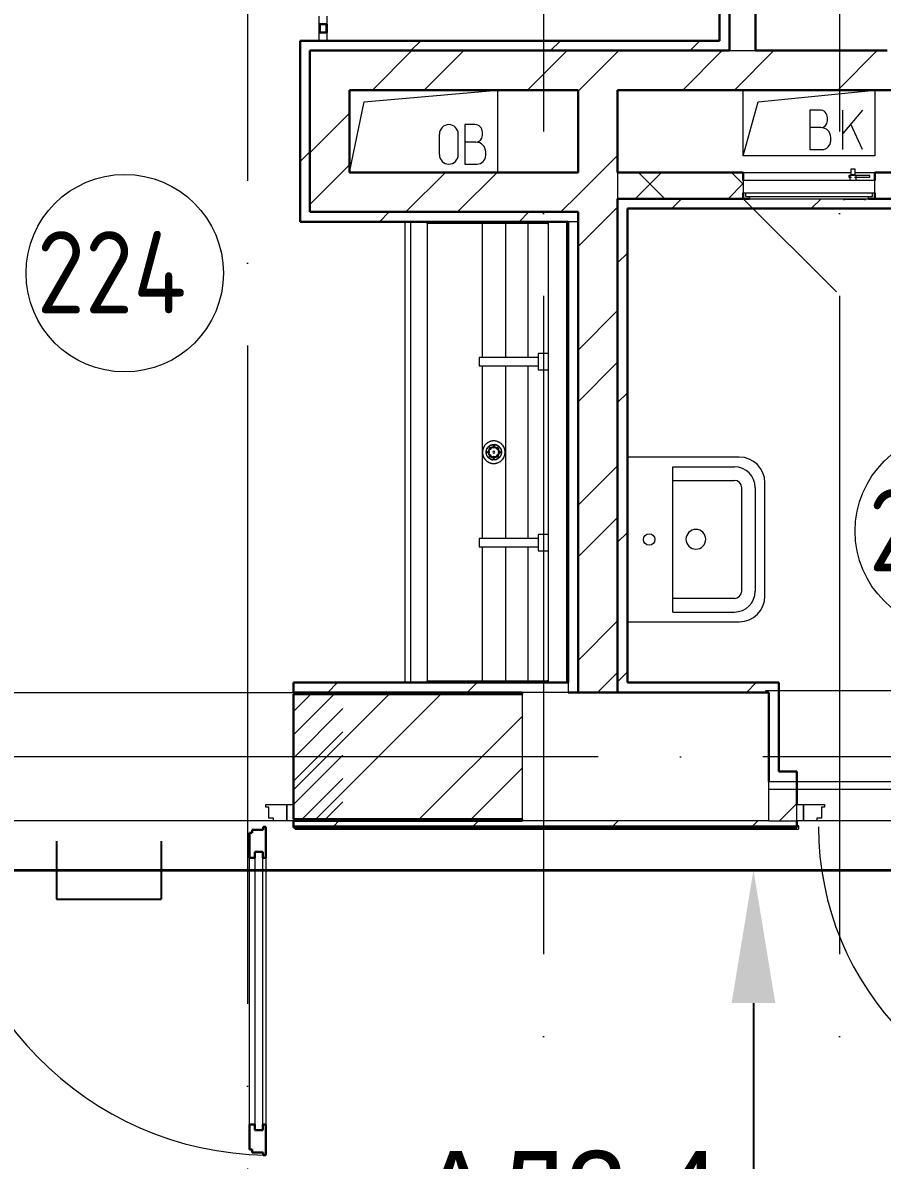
# Model space of a CAD drawing. Header units: millimetres. Extents: x -259793 to 503324, y -44556 to 93494.
# Drawn here: x 148803 to 151416, y -12862 to -9406 of the extents above; entities that cross this region are included whole.
import ezdxf
from ezdxf import colors
from ezdxf.entities.mleader import LeaderData, LeaderLine
from ezdxf.math import Vec2, Vec3

# ---------------------------------------------------------------- set-up
doc = ezdxf.new("R2010")
doc.units = ezdxf.units.MM
for name, pattern in [('ADSK_Линия сетки', [25, 20, -2.5, 0, -2.5]), ('ADSK_Сверху', [450, 300, -150]), ('ADSK_Штриховая_ш2 п1_5', [4.5, 3, -1.5])]:
    doc.linetypes.add(name, pattern=pattern)
doc.layers.add('PDF _06 ТВ кабель эфирный', color=5, linetype='Continuous')
for name, color, linetype, lineweight in [('RC-Выноски', 7, 'Continuous', 0), ('Витраж', 7, 'Continuous', 9), ('Двери', 252, 'Continuous', 9), ('Линии', 7, 'Continuous', 9), ('Марки помещений', 252, 'Continuous', 20), ('Обобщенные модели', 252, 'Continuous', 18), ('Оборудование', 8, 'Continuous', 18), ('Ограждение', 252, 'Continuous', 9), ('Оси', 252, 'Continuous', 9), ('Перекрытие', 252, 'Continuous', 18), ('Сантехника', 252, 'Continuous', 9), ('Стены внутренние', 7, 'Continuous', 18), ('Стены наружные', 7, 'Continuous', 18), ('Стены разрез', 7, 'Continuous', 30), ('Стены штриховка', 7, 'Continuous', 9)]:
    doc.layers.add(name, color=color, linetype=linetype, lineweight=lineweight)
doc.layers.add('Двери открывание', color=7, linetype='Continuous', lineweight=9, true_color=0xc0c0c0)
doc.styles.add('GOST Common_2', font='', dxfattribs={"width": 0.9, "height": 250})
doc.styles.add('Mipgost_5', font='', dxfattribs={"height": 250})
doc.styles.get('GOST Common_2').set_extended_font_data('GOST type B')
doc.styles.get('Mipgost_5').set_extended_font_data('Mipgost')

# ---------------------------------------------------------------- blocks, each defined once
blk = doc.blocks.new('2 этаж')
at = {"layer": 'Двери', "lineweight": 18, "true_color": 0x636466}
h = blk.add_hatch(dxfattribs=at)
h.set_pattern_fill('FP_2', color=251, angle=180, style=0, pattern_type=2)
h.set_pattern_definition([(225, (149176.006, -10039.253), (35.3553, -35.3553), [])])
h.paths.add_polyline_path([(149616, -10234.3), (149766, -10234.3), (149766, -9844.3), (149616, -9844.3), (149616, -10056.3)])
h.paths.add_polyline_path([(148486, -10234.3), (148486, -9844.3), (148336, -9844.3), (148336, -10234.3)])
at = {"color": 251, "lineweight": 18, "true_color": 0x636466}
for p, q in [((149830.6, -8050.1), (150236, -8014.3)), ((150236, -8014.3), (150236, -8264.3)), ((150983.5, -8214.3), (150983.5, -8014.3)), ((151028.1, -8050.1), (151383.5, -8014.3)), ((151383.5, -8014.3), (151383.5, -8214.3)), ((149786, -8264.3), (149830.6, -8050.1)), ((150983.5, -8214.3), (151028.1, -8050.1)), ((151215.8, -8074.7), (151185.8, -8074.7)), ((151185.8, -8074.7), (151185.8, -8194.7)), ((151345.8, -8074.7), (151285.8, -8146.2)), ((151285.8, -8194.7), (151285.8, -8074.7)), ((150167.2, -8119), (150137.2, -8119)), ((150137.2, -8119), (150137.2, -8239)), ((151239.1, -8108), (151239.1, -8098)), ((151345.8, -8194.7), (151309.8, -8117.6)), ((150059.6, -8210.3), (150059.6, -8147.7)), ((150117, -8210.3), (150117, -8147.7)), ((150190.5, -8152.3), (150190.5, -8142.3)), ((151219.1, -8128), (151185.8, -8128)), ((150170.5, -8172.3), (150137.2, -8172.3)), ((151249.1, -8168), (151249.1, -8158)), ((150200.5, -8212.3), (150200.5, -8202.3)), ((151383.5, -8214.3), (150983.5, -8214.3)), ((151185.8, -8194.7), (151222.5, -8194.7)), ((150137.2, -8239), (150173.8, -8239))]:
    blk.add_line(p, q, dxfattribs=at)
for centre, radius, start, end in [((151215.8, -8098), 23.3, 0, 90), ((150088.3, -8147.7), 28.7, 0, 180), ((150167.2, -8142.3), 23.3, 0, 90), ((151219.1, -8108), 20, 270, 0), ((150170.5, -8152.3), 20, 270, 0), ((151219.1, -8158), 30, 0, 90), ((150170.5, -8202.3), 30, 0, 90), ((151222.5, -8168), 26.7, 270, 0), ((150088.3, -8210.3), 28.7, 180, 0), ((150173.8, -8212.3), 26.7, 270, 0)]:
    blk.add_arc(centre, radius, start, end, dxfattribs=at)
at = {"layer": 'Витраж', "color": 251, "lineweight": 18, "true_color": 0x636466, "extrusion": (0, 0, -1)}
for p, q in [((149693.5, -7789.3), (149693.5, -7814.3)), ((149718.5, -7814.3), (149718.5, -7789.3)), ((149693.5, -7814.3), (149718.5, -7814.3))]:
    blk.add_line(p, q, dxfattribs=at)
at = {"layer": 'Витраж', "color": 251, "true_color": 0x636466}
for p, q in [((149693.5, -7814.3), (149693.5, -7839.3)), ((149718.5, -7814.3), (149718.5, -7839.3))]:
    blk.add_line(p, q, dxfattribs=at)
at = {"layer": 'Витраж', "color": 251, "lineweight": 18, "true_color": 0x636466}
for p, q in [((149718.5, -7839.3), (149693.5, -7839.3)), ((149693.5, -7839.3), (149693.5, -7864.3)), ((149718.5, -7864.3), (149718.5, -7839.3)), ((149693.5, -7864.3), (149718.5, -7864.3))]:
    blk.add_line(p, q, dxfattribs=at)
at = {"layer": 'Двери', "color": 251, "linetype": 'ADSK_Штриховая_ш2 п1_5', "true_color": 0x636466}
for p, q in [((149766, -9844.3), (149616, -9844.3)), ((149616, -9844.3), (149616, -10234.3)), ((149616, -10234.3), (149766, -10234.3))]:
    blk.add_line(p, q, dxfattribs=at)
at = {"layer": 'Двери', "color": 251, "true_color": 0x636466}
for p, q in [((149532, -10184.3), (149596, -10184.3)), ((149532, -10192.3), (149532, -10184.3)), ((149541, -10192.3), (149532, -10192.3)), ((149541, -10226.3), (149541, -10192.3)), ((149596, -10184.3), (149616, -10184.3)), ((149596, -10234.3), (149596, -10184.3)), ((149596, -10184.3), (149596, -10234.3)), ((149616, -10184.3), (149616, -10234.3)), ((151146, -10184.3), (151166, -10184.3)), ((151146, -10234.3), (151146, -10184.3)), ((151166, -10184.3), (151166, -10234.3)), ((151166, -10184.3), (151230, -10184.3)), ((151166, -10234.3), (151166, -10184.3)), ((151221, -10192.3), (151221, -10226.3)), ((151230, -10192.3), (151221, -10192.3)), ((151230, -10184.3), (151230, -10192.3)), ((149555, -10226.3), (149541, -10226.3)), ((149555, -10234.3), (149555, -10226.3)), ((151207, -10226.3), (151207, -10234.3)), ((151221, -10226.3), (151207, -10226.3)), ((149596, -10234.3), (149555, -10234.3)), ((149616, -10234.3), (149596, -10234.3)), ((151166, -10234.3), (151146, -10234.3)), ((151207, -10234.3), (151166, -10234.3)), ((149499, -10328.3), (149499, -11174.3)), ((149523, -10328.3), (149499, -10328.3)), ((149523, -11174.3), (149523, -10328.3)), ((149482, -11156.3), (149482, -10346.3)), ((149532, -10346.3), (149532, -11156.3)), ((149499, -11174.3), (149523, -11174.3))]:
    blk.add_line(p, q, dxfattribs=at)
at = {"layer": 'Двери', "color": 251, "lineweight": 30, "true_color": 0x636466}
for p, q in [((149490, -10270.3), (149490, -10261.3)), ((149490, -10261.3), (149524, -10261.3)), ((149524, -10252.3), (149532, -10252.3)), ((149524, -10261.3), (149524, -10252.3)), ((149532, -10252.3), (149532, -10346.3)), ((149482, -10270.3), (149490, -10270.3)), ((149482, -10346.3), (149482, -10270.3)), ((149499, -10346.3), (149499, -10328.3)), ((149499, -10328.3), (149523, -10328.3)), ((149523, -10328.3), (149523, -10346.3)), ((149482, -10346.3), (149499, -10346.3)), ((149523, -10346.3), (149532, -10346.3)), ((149482, -11232.3), (149482, -11156.3)), ((149482, -11156.3), (149499, -11156.3)), ((149499, -11156.3), (149499, -11174.3)), ((149523, -11156.3), (149532, -11156.3)), ((149523, -11174.3), (149523, -11156.3)), ((149532, -11156.3), (149532, -11250.3)), ((149499, -11174.3), (149523, -11174.3)), ((149490, -11232.3), (149482, -11232.3)), ((149490, -11241.3), (149490, -11232.3)), ((149524, -11241.3), (149490, -11241.3)), ((149524, -11250.3), (149524, -11241.3)), ((149532, -11250.3), (149524, -11250.3))]:
    blk.add_line(p, q, dxfattribs=at)
at = {"layer": 'Двери открывание', "color": 251, "true_color": 0x636466}
for centre, radius, end in [((149550, -10252.3), 998, 268.9666), ((152110, -10252.3), 898, 268.8515)]:
    blk.add_arc(centre, radius, 180, end, dxfattribs=at)
at = {"layer": 'Линии', "color": 251, "linetype": 'ADSK_Сверху', "ltscale": 100, "true_color": 0x636466}
for p, q in [((161881, -9839.3), (151051.1, -9839.3)), ((161881, -10139.3), (151061, -10139.3))]:
    blk.add_line(p, q, dxfattribs=at)
at = {"layer": 'Марки помещений', "color": 251, "true_color": 0x636466}
for centre in [(149103.1, -8570.4), (151623.4, -9354.1)]:
    blk.add_circle(centre, 300, dxfattribs=at)
at = {"layer": 'Обобщенные модели', "color": 251, "true_color": 0x636466}
for p, q in [((150971, -9129.2), (150631, -9129.2)), ((150769, -9158.7), (150956.2, -9158.7)), ((150769, -9599.8), (150769, -9158.7)), ((150769, -9200), (150956.2, -9200)), ((150978.4, -9222.2), (150978.4, -9536.3)), ((151019.7, -9222.2), (151019.7, -9536.3)), ((151049, -9379.2), (151049, -9207.2)), ((151049, -9551.3), (151049, -9379.2)), ((150956.2, -9558.5), (150769, -9558.5)), ((150769, -9599.8), (150956.2, -9599.8)), ((150631, -9629.3), (150971, -9629.3))]:
    blk.add_line(p, q, dxfattribs=at)
blk.add_circle((150697.3, -9379.3), 17.5, dxfattribs=at)
for centre, radius, start, end in [((150971, -9207.2), 78, 0, 90), ((150956.2, -9222.2), 63.6, 0, 90), ((150956.2, -9222.2), 22.3, 0, 90), ((150839.2, -9378.8), 30, 90, 270), ((150839.2, -9378.8), 30, 270, 90), ((150956.2, -9536.3), 63.6, 270, 0), ((150956.2, -9536.3), 22.3, 270, 0), ((150971, -9551.3), 78, 270, 0)]:
    blk.add_arc(centre, radius, start, end, dxfattribs=at)
at = {"layer": 'Оборудование', "color": 251, "true_color": 0x636466}
for p, q in [((151310.8, -8253.9), (151310.8, -8271.4)), ((151323.1, -8253.9), (151310.8, -8253.9)), ((151323.1, -8271.4), (151323.1, -8253.9)), ((150983.5, -8289.3), (150983.5, -8325.6)), ((151383.5, -8289.3), (150983.5, -8289.3)), ((151312.1, -8273.9), (151303.9, -8273.9)), ((151303.9, -8273.9), (151303.9, -8278.9)), ((151303.9, -8278.9), (151312.1, -8278.9)), ((151307.3, -8273.3), (151307.3, -8289.3)), ((151326.6, -8273.3), (151307.3, -8273.3)), ((151310.8, -8271.4), (151308.9, -8273.3)), ((151323.1, -8271.4), (151310.8, -8271.4)), ((151367.6, -8273.9), (151321.8, -8273.9)), ((151321.8, -8278.9), (151367.6, -8278.9)), ((151325, -8273.3), (151323.1, -8271.4)), ((151326.6, -8289.3), (151326.6, -8273.3)), ((151367.6, -8278.9), (151367.6, -8273.9)), ((151383.5, -8325.6), (151383.5, -8289.3)), ((150984.4, -8326.6), (151382.6, -8326.6)), ((150990.5, -8326.6), (150990.5, -8336.3)), ((151376.5, -8336.3), (151376.5, -8326.6)), ((150983.5, -8344.3), (151266.3, -8627.1)), ((150991.4, -8337.3), (151375.5, -8337.3)), ((151002.5, -8338.8), (151002.5, -8344.3)), ((151002.5, -8344.3), (151364.5, -8344.3)), ((151287, -8344.3), (151287, -8346.3)), ((151287, -8346.3), (151291, -8346.3)), ((151351.5, -8346.3), (151291, -8346.3)), ((151351.5, -8346.3), (151355.5, -8346.3)), ((151355.5, -8346.3), (151355.5, -8344.3)), ((151364.5, -8344.3), (151364.5, -8338.8))]:
    blk.add_line(p, q, dxfattribs=at)
for points, knots in [([(150983.5, -8325.6), (150983.5, -8325.7), (150983.5, -8325.9), (150983.6, -8326.1), (150983.7, -8326.3), (150983.9, -8326.4), (150984, -8326.5), (150984.2, -8326.5), (150984.3, -8326.6), (150984.4, -8326.6)], [-1, -1, -1, -1, -0.833333, -0.666667, -0.5, -0.333333, -0.25, -0.166667, 0, 0, 0, 0]), ([(151382.6, -8326.6), (151382.6, -8326.6), (151382.8, -8326.5), (151382.9, -8326.5), (151383.1, -8326.4), (151383.2, -8326.3), (151383.4, -8326.1), (151383.5, -8325.9), (151383.5, -8325.7), (151383.5, -8325.6)], [0, 0, 0, 0, 0.166667, 0.25, 0.333333, 0.5, 0.666667, 0.833333, 1, 1, 1, 1]), ([(150990.5, -8336.3), (150990.5, -8336.4), (150990.5, -8336.5), (150990.6, -8336.8), (150990.7, -8336.9), (150990.8, -8337), (150990.9, -8337.1), (150991.1, -8337.2), (150991.2, -8337.2), (150991.3, -8337.3), (150991.4, -8337.3)], [-1, -1, -1, -1, -0.833333, -0.666667, -0.541667, -0.416667, -0.333333, -0.25, -0.166667, 0, 0, 0, 0]), ([(151000.9, -8337.3), (151001.1, -8337.3), (151001.3, -8337.3), (151001.5, -8337.4), (151001.7, -8337.5), (151001.9, -8337.6), (151002, -8337.7), (151002.2, -8337.9), (151002.3, -8338), (151002.4, -8338.2), (151002.4, -8338.5), (151002.5, -8338.7), (151002.5, -8338.8)], [-1, -1, -1, -1, -0.833333, -0.75, -0.666667, -0.583333, -0.5, -0.416667, -0.333333, -0.25, -0.166667, 0, 0, 0, 0]), ([(151364.5, -8338.8), (151364.5, -8338.7), (151364.5, -8338.5), (151364.6, -8338.2), (151364.7, -8338), (151364.8, -8337.9), (151364.9, -8337.7), (151365.1, -8337.6), (151365.2, -8337.5), (151365.4, -8337.4), (151365.7, -8337.3), (151365.9, -8337.3), (151366, -8337.3)], [0, 0, 0, 0, 0.166667, 0.25, 0.333333, 0.416667, 0.5, 0.583333, 0.666667, 0.75, 0.833333, 1, 1, 1, 1]), ([(151375.5, -8337.3), (151375.6, -8337.3), (151375.7, -8337.2), (151375.9, -8337.2), (151376, -8337.1), (151376.1, -8337), (151376.2, -8336.9), (151376.4, -8336.8), (151376.5, -8336.5), (151376.5, -8336.4), (151376.5, -8336.3)], [0, 0, 0, 0, 0.166667, 0.25, 0.333333, 0.416667, 0.541667, 0.666667, 0.833333, 1, 1, 1, 1])]:
    blk.add_open_spline(points, degree=3, knots=knots, dxfattribs=at)
at = {"layer": 'Ограждение', "color": 251, "true_color": 0x636466}
for p, q in [((149621, -10259.3), (149621, -10254.2)), ((149621, -10259.3), (151151, -10259.3)), ((151151, -10249.3), (151146, -10249.3)), ((151151, -10249.3), (151151, -10259.3))]:
    blk.add_line(p, q, dxfattribs=at)
at = {"layer": 'Оси', "color": 251, "linetype": 'ADSK_Линия сетки', "ltscale": 100, "true_color": 0x636466}
for p, q in [((149476, 33711.4), (149476, -32265.4)), ((150376, -1139.3), (150376, -30995.4)), ((151276, -1139.3), (151276, -30995.4)), ((170543.3, -10039.3), (93565.9, -10039.3))]:
    blk.add_line(p, q, dxfattribs=at)
at = {"layer": 'Перекрытие', "color": 251, "ltscale": 100, "true_color": 0x636466}
for p, q in [((150236, -8014.3), (150236, -8264.3)), ((150983.5, -8214.3), (150983.5, -8014.3)), ((151383.5, -8014.3), (151383.5, -8214.3)), ((151383.5, -8214.3), (150983.5, -8214.3)), ((151146, -10114.3), (152176, -10114.3))]:
    blk.add_line(p, q, dxfattribs=at)
at = {"layer": 'Сантехника', "color": 251, "true_color": 0x636466}
for p, q in [((149955, -8414.3), (149955, -9814.3)), ((149972, -8414.3), (149972, -9814.3)), ((150022, -8419.3), (150022, -8414.3)), ((150022, -8419.3), (150022, -9809.3)), ((150379.1, -8419.3), (150022, -8419.3)), ((150189.9, -8419.3), (150189.9, -8826.8)), ((150260.6, -8419.3), (150260.6, -8826.8)), ((150328.6, -8419.3), (150328.6, -8826.8)), ((150379.1, -8414.3), (150379.1, -8419.3)), ((150387.6, -8419.3), (150379.1, -8419.3)), ((150387.6, -8419.3), (150390, -8419.3)), ((150390, -8414.3), (150390, -8419.3)), ((150390, -8419.3), (150390, -8414.3)), ((150390, -8419.3), (150390, -9809.3)), ((150446, -8414.3), (150446, -9814.3)), ((150360, -8826.8), (150180, -8826.8)), ((150180, -8826.8), (150180, -8851.8)), ((150390, -8814.3), (150360, -8814.3)), ((150360, -8814.3), (150360, -8864.3)), ((150180, -8851.8), (150360, -8851.8)), ((150189.9, -8851.8), (150189.9, -9376.8)), ((150260.6, -8851.8), (150260.6, -9376.8)), ((150328.6, -8851.7), (150328.6, -9376.8)), ((150360, -8864.3), (150390, -8864.3)), ((150390, -9364.3), (150360, -9364.3)), ((150360, -9364.3), (150360, -9414.3)), ((150360, -9376.8), (150180, -9376.8)), ((150180, -9376.8), (150180, -9401.8)), ((150180, -9401.8), (150360, -9401.8)), ((150189.9, -9401.8), (150189.9, -9809.3)), ((150260.6, -9401.8), (150260.6, -9809.3)), ((150328.6, -9401.7), (150328.6, -9809.3)), ((150360, -9414.3), (150390, -9414.3)), ((150022, -9814.3), (150022, -9809.3)), ((150022, -9809.3), (150379.1, -9809.3)), ((150379.1, -9809.3), (150387.6, -9809.3)), ((150379.1, -9809.3), (150379.1, -9814.3)), ((150390, -9809.3), (150387.6, -9809.3)), ((150390, -9809.3), (150390, -9814.3)), ((150390, -9814.3), (150390, -9809.3))]:
    blk.add_line(p, q, dxfattribs=at)
at = {"layer": 'Сантехника', "color": 251, "true_color": 0x636466, "flags": 128}
for points in [[(150259.3, -9114.3), (150259.3, -9112.9), (150259.2, -9111.5), (150259.1, -9110.1), (150258.9, -9108.8), (150258.6, -9107.4), (150258.3, -9106.1), (150258, -9104.8), (150257.6, -9103.5), (150257.1, -9102.2), (150256.6, -9100.9), (150256, -9099.6), (150255.4, -9098.4), (150254.8, -9097.2), (150254.1, -9096), (150253.3, -9094.9), (150252.5, -9093.8), (150251.7, -9092.7), (150250.8, -9091.6), (150249.9, -9090.6), (150248.9, -9089.6), (150247.9, -9088.7), (150246.9, -9087.8), (150245.8, -9087), (150244.7, -9086.2), (150243.5, -9085.4), (150242.4, -9084.7), (150241.2, -9084), (150239.9, -9083.4), (150238.7, -9082.8), (150237.4, -9082.3), (150236.1, -9081.8), (150234.8, -9081.4), (150233.5, -9081), (150232.2, -9080.7), (150230.8, -9080.5), (150229.5, -9080.2), (150228.1, -9080.1), (150226.7, -9080), (150225.4, -9080), (150224, -9080), (150222.6, -9080), (150221.3, -9080.2), (150219.9, -9080.3), (150218.6, -9080.6), (150217.2, -9080.9), (150215.9, -9081.2), (150214.6, -9081.6), (150213.3, -9082), (150212, -9082.5), (150210.7, -9083.1), (150209.5, -9083.7), (150208.3, -9084.3), (150207.1, -9085), (150205.9, -9085.7), (150204.8, -9086.5), (150203.7, -9087.4), (150202.7, -9088.2), (150201.6, -9089.1), (150200.7, -9090.1), (150199.7, -9091.1), (150198.8, -9092.1), (150197.9, -9093.2), (150197.1, -9094.3), (150196.3, -9095.4), (150195.6, -9096.6), (150194.9, -9097.8), (150194.3, -9099), (150193.7, -9100.2), (150193.2, -9101.5), (150192.7, -9102.8), (150192.3, -9104.1), (150191.9, -9105.4), (150191.5, -9106.7), (150191.3, -9108.1), (150191, -9109.4), (150190.9, -9110.8), (150190.8, -9112.1), (150190.7, -9113.5), (150190.7, -9114.3)], [(150190.7, -9114.3), (150190.7, -9115.6), (150190.8, -9117), (150191, -9118.4), (150191.1, -9119.7), (150191.4, -9121.1), (150191.7, -9122.4), (150192, -9123.7), (150192.4, -9125), (150192.9, -9126.3), (150193.4, -9127.6), (150194, -9128.9), (150194.6, -9130.1), (150195.2, -9131.3), (150195.9, -9132.5), (150196.7, -9133.6), (150197.5, -9134.7), (150198.3, -9135.8), (150199.2, -9136.9), (150200.1, -9137.9), (150201.1, -9138.9), (150202.1, -9139.8), (150203.2, -9140.7), (150204.2, -9141.5), (150205.3, -9142.4), (150206.5, -9143.1), (150207.6, -9143.8), (150208.8, -9144.5), (150210.1, -9145.1), (150211.3, -9145.7), (150212.6, -9146.2), (150213.9, -9146.7), (150215.2, -9147.1), (150216.5, -9147.5), (150217.8, -9147.8), (150219.2, -9148.1), (150220.5, -9148.3), (150221.9, -9148.4), (150223.3, -9148.5), (150224.6, -9148.6), (150226, -9148.5), (150227.4, -9148.5), (150228.7, -9148.3), (150230.1, -9148.2), (150231.5, -9147.9), (150232.8, -9147.7), (150234.1, -9147.3), (150235.4, -9146.9), (150236.7, -9146.5), (150238, -9146), (150239.3, -9145.4), (150240.5, -9144.8), (150241.7, -9144.2), (150242.9, -9143.5), (150244.1, -9142.8), (150245.2, -9142), (150246.3, -9141.2), (150247.3, -9140.3), (150248.4, -9139.4), (150249.4, -9138.4), (150250.3, -9137.4), (150251.2, -9136.4), (150252.1, -9135.3), (150252.9, -9134.2), (150253.7, -9133.1), (150254.4, -9131.9), (150255.1, -9130.7), (150255.7, -9129.5), (150256.3, -9128.3), (150256.8, -9127), (150257.3, -9125.7), (150257.8, -9124.4), (150258.1, -9123.1), (150258.5, -9121.8), (150258.7, -9120.4), (150259, -9119.1), (150259.1, -9117.7), (150259.2, -9116.4), (150259.3, -9115), (150259.3, -9114.3)], [(150201.7, -9114.3), (150201.7, -9113.3), (150201.8, -9112.4), (150201.9, -9111.5), (150202, -9110.5), (150202.2, -9109.6), (150202.4, -9108.7), (150202.6, -9107.8), (150202.9, -9106.9), (150203.2, -9106), (150203.5, -9105.2), (150203.9, -9104.3), (150204.3, -9103.5), (150204.8, -9102.7), (150205.3, -9101.9), (150205.8, -9101.1), (150206.3, -9100.3), (150206.9, -9099.6), (150207.5, -9098.9), (150208.1, -9098.2), (150208.8, -9097.5), (150209.5, -9096.9), (150210.2, -9096.3), (150210.9, -9095.7), (150211.6, -9095.2), (150212.4, -9094.6), (150213.2, -9094.2), (150214, -9093.7), (150214.9, -9093.3), (150215.7, -9092.9), (150216.6, -9092.5), (150217.4, -9092.2), (150218.3, -9091.9), (150219.2, -9091.7), (150220.1, -9091.5), (150221, -9091.3), (150222, -9091.2), (150222.9, -9091), (150223.8, -9091), (150224.8, -9091), (150225.7, -9091), (150226.6, -9091), (150227.5, -9091.1), (150228.5, -9091.2), (150229.4, -9091.4), (150230.3, -9091.6), (150231.2, -9091.8), (150232.1, -9092.1), (150233, -9092.4), (150233.8, -9092.7), (150234.7, -9093.1), (150235.5, -9093.5), (150236.4, -9093.9), (150237.2, -9094.4), (150238, -9094.9), (150238.7, -9095.4), (150239.5, -9096), (150240.2, -9096.6), (150240.9, -9097.2), (150241.5, -9097.8), (150242.2, -9098.5), (150242.8, -9099.2), (150243.4, -9099.9), (150243.9, -9100.7), (150244.5, -9101.5), (150245, -9102.2), (150245.4, -9103.1), (150245.9, -9103.9), (150246.3, -9104.7), (150246.6, -9105.6), (150247, -9106.4), (150247.3, -9107.3), (150247.5, -9108.2), (150247.7, -9109.1), (150247.9, -9110), (150248.1, -9111), (150248.2, -9111.9), (150248.3, -9112.8), (150248.3, -9113.8), (150248.3, -9114.3)], [(150202.1, -9110), (150201.9, -9111), (150201.8, -9111.9), (150201.8, -9112.8), (150201.7, -9113.8), (150201.7, -9114.3)], [(150201.7, -9114.3), (150201.7, -9115.2), (150201.8, -9116.1), (150201.9, -9117), (150202, -9118)], [(150248.3, -9114.3), (150248.3, -9115.2), (150248.2, -9116.1), (150248.1, -9117), (150248, -9118), (150247.8, -9118.9), (150247.6, -9119.8), (150247.4, -9120.7), (150247.1, -9121.6), (150246.8, -9122.5), (150246.5, -9123.3), (150246.1, -9124.2), (150245.7, -9125), (150245.2, -9125.8), (150244.7, -9126.6), (150244.2, -9127.4), (150243.7, -9128.2), (150243.1, -9128.9), (150242.5, -9129.6), (150241.9, -9130.3), (150241.2, -9131), (150240.6, -9131.6), (150239.9, -9132.2), (150239.1, -9132.8), (150238.4, -9133.3), (150237.6, -9133.9), (150236.8, -9134.3), (150236, -9134.8), (150235.2, -9135.2), (150234.3, -9135.6), (150233.4, -9136), (150232.6, -9136.3), (150231.7, -9136.6), (150230.8, -9136.8), (150229.9, -9137), (150229, -9137.2), (150228, -9137.4), (150227.1, -9137.5), (150226.2, -9137.5), (150225.3, -9137.6), (150224.3, -9137.5), (150223.4, -9137.5), (150222.5, -9137.4), (150221.5, -9137.3), (150220.6, -9137.1), (150219.7, -9136.9), (150218.8, -9136.7), (150217.9, -9136.4), (150217, -9136.1), (150216.2, -9135.8), (150215.3, -9135.4), (150214.5, -9135), (150213.6, -9134.6), (150212.8, -9134.1), (150212.1, -9133.6), (150211.3, -9133.1), (150210.6, -9132.5), (150209.8, -9131.9), (150209.1, -9131.3), (150208.5, -9130.7), (150207.8, -9130), (150207.2, -9129.3), (150206.6, -9128.6), (150206.1, -9127.8), (150205.5, -9127.1), (150205, -9126.3), (150204.6, -9125.5), (150204.1, -9124.6), (150203.7, -9123.8), (150203.4, -9122.9), (150203.1, -9122.1), (150202.8, -9121.2), (150202.5, -9120.3), (150202.3, -9119.4), (150202.1, -9118.5), (150201.9, -9117.5), (150201.8, -9116.6), (150201.8, -9115.7), (150201.7, -9114.8), (150201.7, -9114.3)], [(150202, -9114.3), (150202, -9113.3), (150202, -9112.4), (150202.1, -9111.5), (150202.3, -9110.6), (150202.4, -9109.7), (150202.6, -9108.8)], [(150202.5, -9119.3), (150202.3, -9118.4), (150202.2, -9117.5), (150202.1, -9116.6), (150202, -9115.7), (150202, -9114.8), (150202, -9114.3)], [(150204.6, -9103.6), (150205, -9102.8), (150205.5, -9102), (150206, -9101.2), (150206.5, -9100.5), (150207.1, -9099.8), (150207.7, -9099.1), (150208.3, -9098.4), (150209, -9097.7), (150209.6, -9097.1), (150210.3, -9096.5), (150211, -9095.9)], [(150208.5, -9097.8), (150207.8, -9098.5), (150207.2, -9099.2), (150206.6, -9099.9), (150206.1, -9100.7), (150205.5, -9101.5), (150205, -9102.2), (150204.6, -9103.1)], [(150208.8, -9114.3), (150208.8, -9113.6), (150208.9, -9113), (150208.9, -9112.3), (150209, -9111.7), (150209.1, -9111), (150209.3, -9110.4), (150209.4, -9109.8), (150209.6, -9109.2), (150209.8, -9108.5), (150210.1, -9107.9), (150210.3, -9107.4), (150210.6, -9106.8), (150210.9, -9106.2), (150211.3, -9105.6), (150211.6, -9105.1), (150212, -9104.6), (150212.4, -9104.1), (150212.8, -9103.6), (150213.3, -9103.1), (150213.7, -9102.6), (150214.2, -9102.2), (150214.7, -9101.8), (150215.2, -9101.4), (150215.7, -9101), (150216.3, -9100.6)], [(150216, -9127.7), (150215.5, -9127.4), (150215, -9127), (150214.5, -9126.5), (150214, -9126.1), (150213.5, -9125.7), (150213.1, -9125.2), (150212.6, -9124.7), (150212.2, -9124.2), (150211.8, -9123.7), (150211.5, -9123.2), (150211.1, -9122.6), (150210.8, -9122), (150210.5, -9121.5), (150210.2, -9120.9), (150210, -9120.3), (150209.7, -9119.7), (150209.5, -9119.1), (150209.4, -9118.4), (150209.2, -9117.8), (150209.1, -9117.2), (150209, -9116.5), (150208.9, -9115.9), (150208.8, -9115.3), (150208.8, -9114.6), (150208.8, -9114.3)], [(150211.8, -9095.4), (150212.6, -9094.9), (150213.3, -9094.4), (150214.1, -9093.9), (150215, -9093.5), (150215.8, -9093.1), (150216.7, -9092.8), (150217.5, -9092.5)], [(150216.9, -9092.4), (150216.2, -9092.7), (150215.3, -9093.1), (150214.5, -9093.5)], [(150221.1, -9091.6), (150222, -9091.4), (150222.9, -9091.3), (150223.8, -9091.2), (150224.8, -9091.2), (150225.7, -9091.2), (150226.6, -9091.3), (150227.5, -9091.4), (150228.4, -9091.5), (150229.3, -9091.6), (150230.2, -9091.8), (150231.1, -9092), (150232, -9092.3), (150232.9, -9092.6), (150233.7, -9092.9), (150234.6, -9093.3), (150235.4, -9093.7), (150236.2, -9094.1), (150237, -9094.6), (150237.8, -9095.1), (150238.6, -9095.6)], [(150221.6, -9098.4), (150222.3, -9098.3), (150222.9, -9098.2), (150223.5, -9098.1), (150224.2, -9098.1), (150224.8, -9098.1), (150225.5, -9098.1), (150226.1, -9098.1), (150226.8, -9098.1), (150227.4, -9098.2), (150228.1, -9098.3)], [(150236, -9093.7), (150235.2, -9093.3), (150234.3, -9092.9), (150233.4, -9092.5), (150232.6, -9092.2), (150231.7, -9091.9), (150230.8, -9091.7), (150229.9, -9091.5), (150229, -9091.3), (150228, -9091.2)], [(150241.2, -9114.3), (150241.2, -9114.9), (150241.2, -9115.5), (150241.1, -9116.2), (150241, -9116.8), (150240.9, -9117.5), (150240.7, -9118.1), (150240.6, -9118.7), (150240.4, -9119.3), (150240.2, -9120), (150239.9, -9120.6), (150239.7, -9121.2), (150239.4, -9121.7), (150239.1, -9122.3), (150238.7, -9122.9), (150238.4, -9123.4), (150238, -9123.9), (150237.6, -9124.4), (150237.2, -9124.9), (150236.7, -9125.4), (150236.3, -9125.9), (150235.8, -9126.3), (150235.3, -9126.7), (150234.8, -9127.1), (150234.3, -9127.5), (150233.8, -9127.9)], [(150234, -9100.8), (150234.5, -9101.2), (150235.1, -9101.5), (150235.6, -9102), (150236, -9102.4), (150236.5, -9102.8), (150237, -9103.3), (150237.4, -9103.8), (150237.8, -9104.3), (150238.2, -9104.8), (150238.5, -9105.4), (150238.9, -9105.9), (150239.2, -9106.5), (150239.5, -9107), (150239.8, -9107.6), (150240, -9108.2), (150240.3, -9108.8), (150240.5, -9109.4), (150240.7, -9110.1), (150240.8, -9110.7), (150240.9, -9111.3), (150241, -9112), (150241.1, -9112.6), (150241.2, -9113.3), (150241.2, -9113.9), (150241.2, -9114.3)], [(150238.6, -9095.7), (150239.3, -9096.2), (150240, -9096.8), (150240.7, -9097.4), (150241.4, -9098), (150242, -9098.7), (150242.6, -9099.4), (150243.2, -9100.1), (150243.7, -9100.8), (150244.3, -9101.6), (150244.7, -9102.4), (150245.2, -9103.2)], [(150245.2, -9102.7), (150244.7, -9101.9), (150244.2, -9101.1), (150243.7, -9100.3), (150243.1, -9099.6), (150242.5, -9098.9), (150241.9, -9098.2), (150241.2, -9097.5)], [(150248, -9114.3), (150248, -9115.2), (150248, -9116.1), (150247.9, -9117), (150247.7, -9117.9), (150247.6, -9118.8), (150247.4, -9119.7)], [(150247.5, -9109.2), (150247.7, -9110.1), (150247.8, -9111), (150247.9, -9111.9), (150248, -9112.8), (150248, -9113.8), (150248, -9114.3)], [(150247.9, -9118.5), (150248.1, -9117.5), (150248.2, -9116.6), (150248.3, -9115.7), (150248.3, -9114.8), (150248.3, -9114.3)], [(150248.3, -9114.3), (150248.3, -9113.3), (150248.2, -9112.4), (150248.1, -9111.5), (150248, -9110.5)], [(150238.2, -9133.1), (150237.5, -9133.6), (150236.7, -9134.1), (150235.9, -9134.6), (150235, -9135), (150234.2, -9135.4), (150233.4, -9135.7), (150232.5, -9136), (150231.6, -9136.3), (150230.7, -9136.6), (150229.8, -9136.8), (150228.9, -9137), (150228, -9137.1), (150227.1, -9137.2), (150226.2, -9137.3), (150225.3, -9137.3), (150224.3, -9137.3), (150223.4, -9137.2), (150222.5, -9137.2), (150221.6, -9137), (150220.7, -9136.9), (150219.8, -9136.7), (150218.9, -9136.5), (150218, -9136.2), (150217.1, -9135.9), (150216.3, -9135.6), (150215.4, -9135.2), (150214.6, -9134.8), (150213.8, -9134.4), (150213, -9133.9), (150212.2, -9133.4), (150211.4, -9132.9), (150210.7, -9132.3), (150210, -9131.7), (150209.3, -9131.1), (150208.7, -9130.5), (150208, -9129.8), (150207.4, -9129.1), (150206.8, -9128.4), (150206.3, -9127.7), (150205.8, -9126.9), (150205.3, -9126.1), (150204.8, -9125.3)], [(150204.8, -9125.8), (150205.3, -9126.6), (150205.8, -9127.4), (150206.3, -9128.2), (150206.9, -9128.9), (150207.5, -9129.6), (150208.1, -9130.3), (150208.8, -9131)], [(150214, -9134.8), (150214.9, -9135.2), (150215.7, -9135.6), (150216.6, -9136), (150217.4, -9136.3), (150218.3, -9136.6), (150219.2, -9136.8), (150220.1, -9137), (150221, -9137.2), (150222, -9137.4)], [(150228.4, -9130.1), (150227.8, -9130.2), (150227.1, -9130.3), (150226.5, -9130.4), (150225.8, -9130.4), (150225.2, -9130.5), (150224.5, -9130.4), (150223.9, -9130.4), (150223.2, -9130.4), (150222.6, -9130.3), (150222, -9130.2)], [(150228.5, -9137.3), (150229.4, -9137.1), (150230.3, -9136.9), (150231.2, -9136.7), (150232.1, -9136.4), (150233, -9136.1), (150233.8, -9135.8), (150234.7, -9135.4), (150235.5, -9135)], [(150245.4, -9124.9), (150245, -9125.7), (150244.5, -9126.5), (150244, -9127.3), (150243.5, -9128), (150242.9, -9128.7), (150242.3, -9129.4), (150241.7, -9130.1), (150241.1, -9130.8), (150240.4, -9131.4), (150239.7, -9132), (150239, -9132.6)], [(150241.5, -9130.7), (150242.2, -9130), (150242.8, -9129.3), (150243.4, -9128.6), (150243.9, -9127.8), (150244.5, -9127.1), (150245, -9126.3), (150245.4, -9125.5)]]:
    blk.add_lwpolyline(points, dxfattribs=at)
at = {"layer": 'Сантехника', "color": 251, "true_color": 0x636466}
for centre, radius, start, end in [((150225, -9114.3), 34.3, 112.2071, 128.5595), ((150225, -9114.3), 34.3, 81.2405, 94.5295), ((150225, -9114.3), 34.3, 75.5624, 79.0767), ((150225, -9114.3), 34.3, 56.5875, 72.8932), ((150225, -9114.3), 34.3, 170.2639, 180), ((150225, -9114.3), 34.3, 180, 184.4583), ((150225, -9114.3), 34.3, 186.4389, 190.0463), ((150225, -9114.3), 34.3, 145.0376, 161.2102), ((150225, -9114.3), 34.3, 133.5244, 136.5478), ((150225, -9114.3), 23, 144, 154.1058), ((150208.8, -9114.3), 3, 90, 180), ((150208.8, -9114.3), 3, 150, 180), ((150208.8, -9114.3), 3, 180, 210), ((150208.8, -9114.3), 3, 180, 270), ((150208.8, -9114.3), 3, 90, 105), ((150208.8, -9114.3), 3, 255, 270), ((150225, -9114.3), 16.2, 158.4339, 180), ((150208.8, -9114.3), 3, 30, 90), ((150208.8, -9114.3), 3, 0, 90), ((150208.8, -9114.3), 3, 270, 0), ((150208.8, -9114.3), 3, 270, 330), ((150225, -9114.3), 15.9, 0, 180), ((150225, -9114.3), 15.9, 180, 0), ((150213.6, -9102.8), 3, 45, 225), ((150213.6, -9102.8), 3, 135, 195), ((150225, -9114.3), 18.1, 136.1528, 141.4432), ((150225, -9114.3), 14.1, 173.2684, 180), ((150225, -9114.3), 14.1, 180, 186.7316), ((150213.6, -9102.8), 3, 210, 225), ((150213.6, -9102.8), 3, 225, 45), ((150213.6, -9102.8), 3, 225, 285), ((150213.6, -9125.7), 3, 75, 135), ((150213.6, -9125.7), 3, 315, 135), ((150213.6, -9102.8), 3, 90, 120), ((150225, -9114.3), 16.2, 120, 140.552), ((150225, -9114.3), 14.1, 136.2949, 141.7649), ((150225, -9114.3), 14.1, 218.2351, 223.9052), ((150225, -9114.3), 14.1, 127.179, 137.7972), ((150225, -9114.3), 14.1, 126.3903, 135), ((150225, -9114.3), 13.9, 45, 135), ((150225, -9114.3), 13.9, 45, 135), ((150213.6, -9102.8), 3, 330, 45), ((150225, -9114.3), 16.2, 110.5449, 119.8805), ((150225, -9114.3), 14.1, 113.7949, 123.75), ((150225, -9114.3), 14.1, 102.5449, 112.5), ((150225, -9114.3), 16.2, 39.3943, 101.028), ((150225, -9098.1), 3, 0, 180), ((150225, -9098.1), 3, 0, 180), ((150225, -9098.1), 3, 180, 255), ((150225, -9098.1), 3, 180, 0), ((150225, -9114.3), 3, 0, 180), ((150225, -9114.3), 3, 180, 0), ((150225, -9114.3), 14.1, 91.2949, 101.25), ((150225, -9114.3), 18.1, 83.5568, 96.4432), ((150225, -9114.3), 14.1, 80.5238, 95.3542), ((150225, -9114.3), 14.1, 80.0449, 90), ((150225, -9098.1), 3, 285, 0), ((150225, -9114.3), 14.1, 68.7949, 77.4342), ((150225, -9114.3), 14.1, 57.5449, 67.5), ((150225, -9114.3), 16.2, 290.5449, 335.2568), ((150225, -9114.3), 14.1, 46.2949, 56.25), ((150236.5, -9102.8), 3, 135, 210), ((150236.5, -9102.8), 3, 135, 315), ((150225, -9114.3), 14.1, 41.7766, 52.7822), ((150236.5, -9125.7), 3, 45, 225), ((150236.5, -9102.8), 3, 315, 135), ((150225, -9114.3), 14.1, 38.2351, 45), ((150225, -9114.3), 14.1, 316.2949, 321.7649), ((150236.5, -9102.8), 3, 255, 315), ((150236.5, -9125.7), 3, 45, 105), ((150236.5, -9102.8), 3, 60, 90), ((150241.2, -9114.3), 3, 90, 180), ((150241.2, -9114.3), 3, 180, 270), ((150236.5, -9102.8), 3, 345, 45), ((150236.5, -9102.8), 3, 315, 330), ((150241.2, -9114.3), 3, 90, 148.9031), ((150241.2, -9114.3), 3, 211.0969, 270), ((150225, -9114.3), 13.9, 0, 2.9889), ((150225, -9114.3), 13.9, 0, 2.9889), ((150225, -9114.3), 13.9, 357.0111, 0), ((150225, -9114.3), 13.9, 357.0111, 0), ((150225, -9114.3), 14.1, 0, 5.1622), ((150225, -9114.3), 14.1, 354.8378, 0), ((150225, -9114.3), 16.2, 338.4339, 0), ((150241.2, -9114.3), 3, 75, 90), ((150241.2, -9114.3), 3, 0, 90), ((150241.2, -9114.3), 3, 270, 0), ((150241.2, -9114.3), 3, 270, 285), ((150225, -9114.3), 23, 25.3123, 36), ((150241.2, -9114.3), 3, 0, 30), ((150241.2, -9114.3), 3, 330, 0), ((150225, -9114.3), 34.3, 20.4173, 38.2302), ((150225, -9114.3), 34.3, 344.3157, 347.198), ((150225, -9114.3), 34.3, 6.4389, 10.0463), ((150225, -9114.3), 34.3, 350.2639, 0), ((150225, -9114.3), 34.3, 0, 4.4583), ((150225, -9114.3), 34.3, 200.4173, 218.2302), ((150225, -9114.3), 23, 205.8809, 216), ((150225, -9114.3), 34.3, 236.5875, 252.8932), ((150213.6, -9125.7), 3, 135, 315), ((150213.6, -9125.7), 3, 165, 225), ((150213.6, -9125.7), 3, 135, 150), ((150213.6, -9125.7), 3, 240, 270), ((150225, -9114.3), 16.2, 219.3943, 240), ((150225, -9114.3), 13.9, 224.5478, 315.4522), ((150225, -9114.3), 14.1, 225.4361, 232.821), ((150225, -9114.3), 13.9, 225, 315), ((150225, -9114.3), 14.1, 226.2949, 233.6097), ((150213.6, -9125.7), 3, 315, 30), ((150225, -9114.3), 34.3, 255.5624, 259.0767), ((150225, -9114.3), 16.2, 240.1195, 279.9678), ((150225, -9114.3), 14.1, 237.5449, 247.5), ((150225, -9114.3), 34.3, 261.2405, 274.5295), ((150225, -9114.3), 14.1, 248.7949, 258.75), ((150225, -9130.5), 3, 0, 180), ((150225, -9130.5), 3, 105, 180), ((150225, -9130.5), 3, 180, 0), ((150225, -9130.5), 3, 180, 0), ((150225, -9114.3), 14.1, 260.0449, 270), ((150225, -9114.3), 18.1, 263.5568, 276.4432), ((150225, -9114.3), 14.1, 264.6458, 280.001), ((150225, -9114.3), 14.1, 271.2949, 281.25), ((150225, -9130.5), 3, 0, 75), ((150225, -9114.3), 14.1, 282.5658, 292.5), ((150225, -9114.3), 14.1, 293.7949, 303.75), ((150225, -9114.3), 14.1, 305.0449, 315), ((150236.5, -9125.7), 3, 150, 225), ((150236.5, -9125.7), 3, 225, 45), ((150236.5, -9125.7), 3, 270, 300), ((150225, -9114.3), 34.3, 292.2071, 310.7179), ((150236.5, -9125.7), 3, 30, 45), ((150236.5, -9125.7), 3, 315, 15), ((150225, -9114.3), 23, 324, 334.1058), ((150225, -9114.3), 34.3, 313.5244, 316.5478), ((150225, -9114.3), 34.3, 325.0376, 341.2102)]:
    blk.add_arc(centre, radius, start, end, dxfattribs=at)
at = {"layer": 'Стены внутренние', "color": 251, "true_color": 0x636466}
for p, q in [((148486, -9844.3), (149616, -9844.3)), ((150451, -9844.3), (150311, -9844.3)), ((150311, -9849.3), (150311, -10229.3)), ((151061, -10234.3), (151061, -10114.3)), ((149555, -10234.3), (148547, -10234.3))]:
    blk.add_line(p, q, dxfattribs=at)
at = {"layer": 'Стены внутренние', "color": 251, "lineweight": 30, "true_color": 0x636466}
for p, q in [((150311, -9844.3), (150311, -9849.3)), ((151061, -10114.3), (151061, -9844.3)), ((150311, -10229.3), (150311, -10234.3))]:
    blk.add_line(p, q, dxfattribs=at)
at = {"layer": 'Стены наружные', "color": 251, "lineweight": 30, "true_color": 0x636466}
for p, q in [((150911, -3869.3), (150911, -7864.3)), ((150941, -7894.3), (150941, -3839.3)), ((151021, -7894.3), (151021, -3839.3)), ((150911, -7864.3), (149636, -7864.3)), ((149636, -7864.3), (149636, -8414.3)), ((150941, -7894.3), (149666, -7894.3)), ((149666, -8384.3), (149666, -7894.3)), ((151421, -7894.3), (151021, -7894.3)), ((149786, -8014.3), (150481, -8014.3)), ((149786, -8264.3), (149786, -8014.3)), ((150481, -8014.3), (150481, -8264.3)), ((150601, -8264.3), (150601, -8014.3)), ((150601, -8014.3), (152211, -8014.3)), ((150481, -8264.3), (149786, -8264.3)), ((150983.5, -8264.3), (150601, -8264.3)), ((150983.5, -8289.3), (150983.5, -8264.3)), ((152211, -8264.3), (151383.5, -8264.3)), ((151383.5, -8264.3), (151383.5, -8289.3)), ((150983.5, -8344.3), (150983.5, -8325.9)), ((151383.5, -8325.9), (151383.5, -8344.3)), ((150601, -9844.3), (150601, -8344.3)), ((150601, -8344.3), (151002.5, -8344.3)), ((151364.5, -8344.3), (152211, -8344.3)), ((150481, -8384.3), (149666, -8384.3)), ((150481, -8384.3), (150481, -9844.3)), ((150631, -8374.3), (152181, -8374.3)), ((150631, -9814.3), (150631, -8374.3)), ((149636, -8414.3), (150451, -8414.3)), ((150451, -8414.3), (150451, -9814.3)), ((150451, -9814.3), (149616, -9814.3)), ((149616, -9814.3), (149616, -9844.3)), ((151091, -9814.3), (150631, -9814.3)), ((151091, -10084.3), (151091, -9814.3)), ((149616, -9844.3), (150311, -9844.3)), ((150451, -9844.3), (151061, -9844.3)), ((150311, -9849.3), (149616, -9849.3)), ((149616, -9849.3), (149616, -10229.3)), ((151146, -10084.3), (151091, -10084.3)), ((151146, -10184.3), (151146, -10084.3)), ((149616, -10229.3), (150311, -10229.3)), ((150311, -10234.3), (149616, -10234.3)), ((149616, -10234.3), (149616, -10254.3)), ((149616, -10254.3), (151146, -10254.3)), ((151146, -10254.3), (151146, -10234.3))]:
    blk.add_line(p, q, dxfattribs=at)
at = {"layer": 'Стены наружные', "color": 251, "linetype": 'Continuous', "lineweight": 9, "true_color": 0x636466}
for p, q in [((149973.1, -7894.3), (150003.1, -7864.3)), ((150397.4, -7894.3), (150427.4, -7864.3)), ((150821.6, -7894.3), (150851.6, -7864.3)), ((149856.3, -8014.3), (149976.3, -7894.3)), ((150013.4, -8014.3), (150133.4, -7894.3)), ((150327.7, -8014.3), (150447.7, -7894.3)), ((150484.9, -8014.3), (150604.9, -7894.3)), ((150799.2, -8014.3), (150919.2, -7894.3)), ((150956.4, -8014.3), (151076.4, -7894.3)), ((151270.7, -8014.3), (151390.7, -7894.3)), ((150481, -8018.1), (150484.9, -8014.3)), ((149666, -8204.5), (149786, -8084.5)), ((149636, -8231.3), (149666, -8201.3)), ((150481, -8332.5), (150601, -8212.5)), ((149666, -8361.7), (149786, -8241.7)), ((149957.7, -8384.3), (150077.7, -8264.3)), ((150114.9, -8384.3), (150234.9, -8264.3)), ((150654.5, -8344.3), (150734.5, -8264.3)), ((150744.9, -8344.3), (150664.9, -8264.3)), ((150983.5, -8299.9), (150947.8, -8264.3)), ((150937.3, -8344.3), (150983.5, -8298.1)), ((150429.2, -8384.3), (150481, -8332.5)), ((150765.9, -8374.3), (150795.9, -8344.3)), ((151190.2, -8374.3), (151220.2, -8344.3)), ((149877.4, -8414.3), (149907.4, -8384.3)), ((150301.6, -8414.3), (150331.6, -8384.3)), ((150481, -8489.6), (150601, -8369.6)), ((150601, -8539.1), (150631, -8509.1)), ((150481, -8803.9), (150601, -8683.9)), ((150481, -8961.1), (150601, -8841.1)), ((150601, -8963.4), (150631, -8933.4)), ((150481, -9275.4), (150601, -9155.4)), ((150481, -9432.5), (150601, -9312.5)), ((150601, -9387.7), (150631, -9357.7)), ((150481, -9746.8), (150601, -9626.8)), ((149720.2, -9844.3), (149750.2, -9814.3)), ((150144.4, -9844.3), (150174.4, -9814.3)), ((150540.7, -9844.3), (150601, -9784)), ((150601, -9811.9), (150631, -9781.9)), ((150992.9, -9844.3), (151022.9, -9814.3)), ((149616, -10140.4), (149907.1, -9849.3)), ((149684.3, -10229.3), (150064.3, -9849.3)), ((149998.6, -10229.3), (150311, -9916.8)), ((150155.7, -10229.3), (150311, -10074)), ((151093.7, -10234.3), (151146, -10181.9)), ((149663.7, -10254.3), (149668.7, -10249.3)), ((149734.4, -10254.3), (149739.4, -10249.3)), ((149739.4, -10249.3), (149754.4, -10234.3)), ((149805.1, -10254.3), (149810.1, -10249.3)), ((149875.8, -10254.3), (149880.8, -10249.3)), ((149946.5, -10254.3), (149951.5, -10249.3)), ((150017.3, -10254.3), (150022.3, -10249.3)), ((150088, -10254.3), (150093, -10249.3)), ((150158.7, -10254.3), (150163.7, -10249.3)), ((150163.7, -10249.3), (150178.7, -10234.3)), ((150229.4, -10254.3), (150234.4, -10249.3)), ((150300.1, -10254.3), (150305.1, -10249.3)), ((150370.8, -10254.3), (150375.8, -10249.3)), ((150441.5, -10254.3), (150446.5, -10249.3)), ((150512.2, -10254.3), (150517.2, -10249.3)), ((150582.9, -10254.3), (150587.9, -10249.3)), ((150587.9, -10249.3), (150602.9, -10234.3)), ((150653.7, -10254.3), (150658.7, -10249.3)), ((150724.4, -10254.3), (150729.4, -10249.3)), ((150795.1, -10254.3), (150800.1, -10249.3)), ((150865.8, -10254.3), (150870.8, -10249.3)), ((150936.5, -10254.3), (150941.5, -10249.3)), ((151007.2, -10254.3), (151012.2, -10249.3)), ((151012.2, -10249.3), (151027.2, -10234.3)), ((151077.9, -10254.3), (151082.9, -10249.3))]:
    blk.add_line(p, q, dxfattribs=at)
at = {"layer": 'Стены наружные', "color": 251, "true_color": 0x636466}
for p, q in [((150983.5, -8264.3), (151310.8, -8264.3)), ((151323.1, -8264.3), (151383.5, -8264.3)), ((151146, -10114.3), (152176, -10114.3)), ((151061, -10234.3), (150311, -10234.3)), ((152115, -10234.3), (151207, -10234.3))]:
    blk.add_line(p, q, dxfattribs=at)
at = {"layer": 'Стены разрез', "color": 251, "true_color": 0x636466}
for p, q in [((149716, -7814.3), (149696, -7814.3)), ((149696, -7814.3), (149696, -7839.3)), ((149696, -7839.3), (149716, -7839.3)), ((149716, -7839.3), (149716, -7814.3))]:
    blk.add_line(p, q, dxfattribs=at)
at = {"layer": 'Стены штриховка', "color": 251, "true_color": 0x636466}
for p, q in [((150941, -7894.3), (151021, -7894.3)), ((150601, -8264.3), (150601, -8344.3)), ((150481, -8414.3), (150451, -8414.3)), ((150451, -9814.3), (150451, -9844.3)), ((151061, -10114.3), (151146, -10114.3)), ((149616, -10249.3), (151146, -10249.3)), ((151061, -10234.3), (151146, -10234.3))]:
    blk.add_line(p, q, dxfattribs=at)
at = {"layer": 'Марки помещений', "color": 251, "true_color": 0x636466, "style": 'GOST Common_2', "width": 0.9}
for s, p in [('224', (148835.7, -8692.7)), ('223', (151364.6, -9476.3))]:
    blk.add_text(s, height=250, dxfattribs=at).set_placement(p)

msp = doc.modelspace()

# ---------------------------------------------------------------- linework, layer by layer
at = {"layer": 'PDF _06 ТВ кабель эфирный', "color": 104, "lineweight": 35}
msp.add_line((148016.21938, -11980.39832), (154013.44698, -11980.39832), dxfattribs=at)
at = {"layer": 'PDF _06 ТВ кабель эфирный', "color": 0, "lineweight": 25}
msp.add_line((148905.57654, -12068.58246), (149224.22612, -12068.58246), dxfattribs=at)
for points in [[(148905.57654, -11892.21417), (148905.57654, -11980.39832)], [(149224.22612, -11892.21417), (149224.22612, -11980.39832)], [(148905.57654, -11980.39832), (148905.57654, -12068.58246)], [(149224.22612, -11980.39832), (149224.22612, -12068.58246)]]:
    msp.add_lwpolyline(points, dxfattribs=at)

# ---------------------------------------------------------------- block references
msp.add_blockref('2 этаж', (10, -1596.55941))

# ---------------------------------------------------------------- next in the draw order: leaders
at = {"layer": 'RC-Выноски', "lineweight": 5}
ml = msp.add_multileader_mtext('Standard', dxfattribs=at)
ml.set_content('АЛ2.4', color=256, style='Mipgost_5')
ml.set_leader_properties()
ml.build(insert=Vec2(0, 0))
ml.multileader.update_dxf_attribs({"has_text_frame": 1, "text_left_attachment_type": 6, "text_right_attachment_type": 6, "dogleg_length": 2, "arrow_head_size": 404, "scale": 100})
ctx = ml.context
ctx.base_point, ctx.scale, ctx.char_height, ctx.arrow_head_size, ctx.landing_gap_size, ctx.plane_origin = Vec3(149905.38979, -13136.66787), 100, 252.5, 404, 101, Vec3(-328574.30659, -457623.10985)
ctx.left_attachment, ctx.right_attachment = 6, 6
notes = []
notes.append((ctx, [(1, (1, 1, 0), (151024.32551, -13136.66787), (-1, 0), 202, [(0, [(151024.32551, -11980.39832)], 0, [])])]))
ctx.mtext.insert, ctx.mtext.width, ctx.mtext.flow_direction = Vec3(150006.38979, -12833.66787), 716.1982143, 5
ctx.mtext.has_bg_fill, ctx.mtext.bg_color, ctx.mtext.bg_scale_factor, ctx.mtext.bg_transparency, ctx.mtext.use_window_bg_color = 1, -1027028792, 1.5, 0, 1
for ctx, leaders in notes:
    for number, flags, end, landing, length, lines in leaders:
        leader = LeaderData()
        leader.index, (leader.has_last_leader_line, leader.has_dogleg_vector, leader.attachment_direction) = number, flags
        leader.last_leader_point, leader.dogleg_vector, leader.dogleg_length = Vec3(end), Vec3(landing), length
        for number, points, colour, breaks in lines:
            line = LeaderLine()
            line.index, line.vertices, line.color, line.breaks = number, Vec3.list(points), colors.encode_raw_color(colour), breaks
            leader.lines.append(line)
        ctx.leaders.append(leader)

doc.saveas('drawing.dxf')
